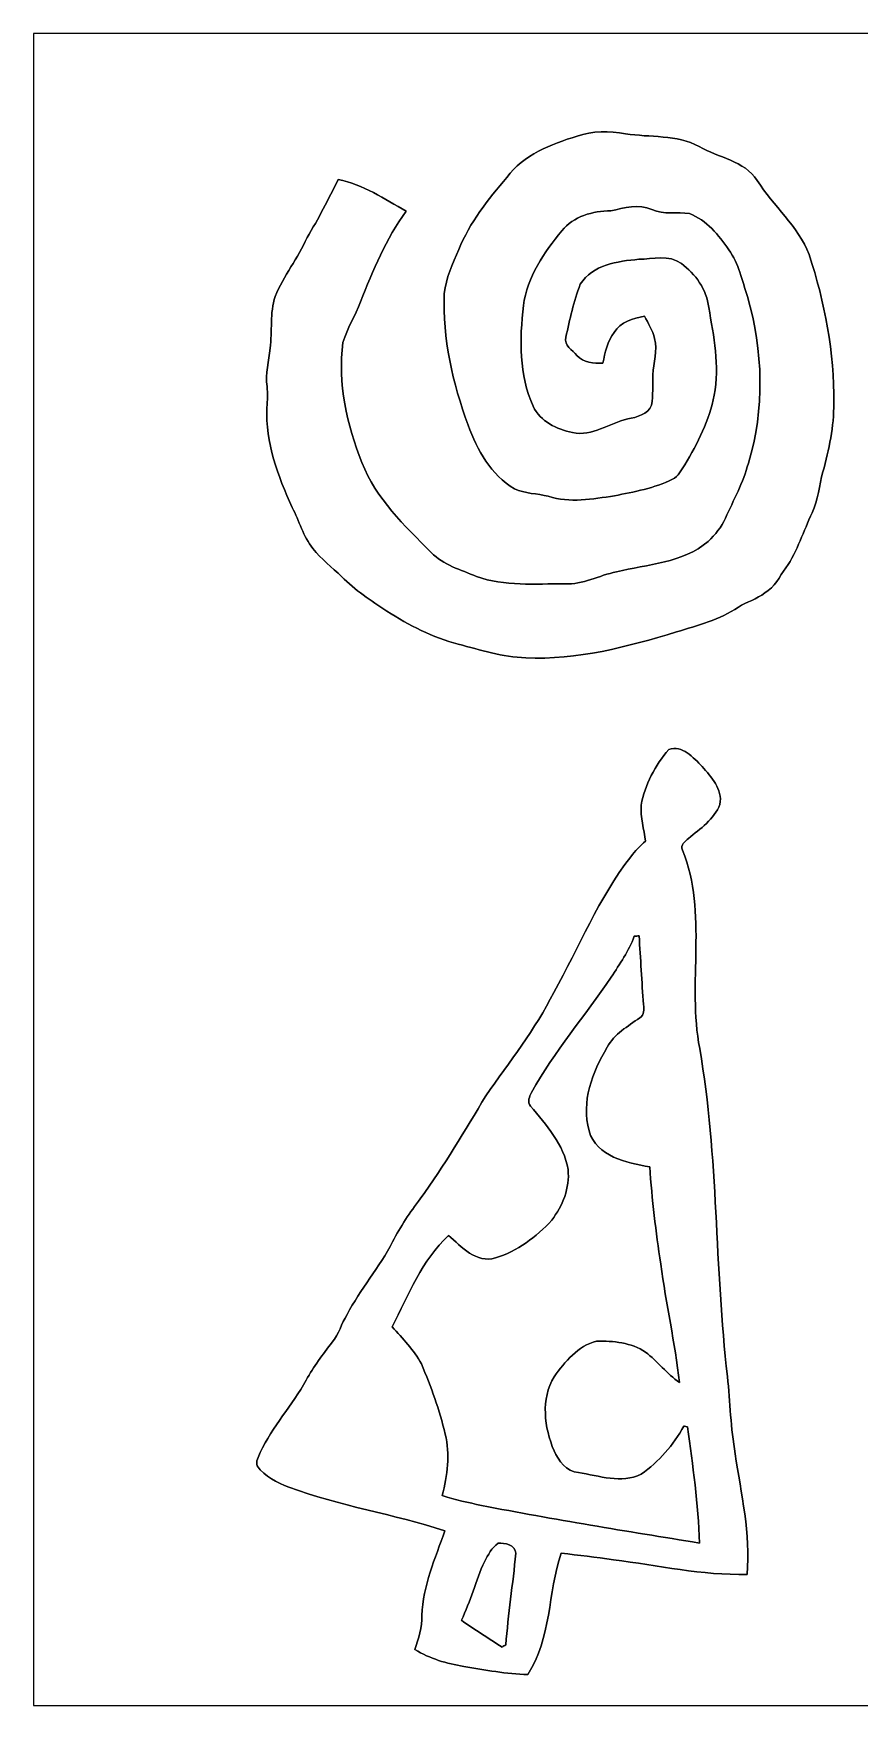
# Model space of a CAD drawing. Header units: centimetres. Extents: x -16.8 to 16.8, y -16.7 to 16.7.
# Drawn here: x -16.77 to -0.31, y -16.67 to 16.67 of the extents above; entities that cross this region are included whole.
import ezdxf

# ---------------------------------------------------------------- set-up
doc = ezdxf.new("R2010")
doc.units = ezdxf.units.CM
doc.header["$MEASUREMENT"] = 0
doc.layers.add('Layer 1', color=7, linetype='Continuous')

msp = doc.modelspace()

# ---------------------------------------------------------------- linework, layer by layer
at = {"layer": 'Layer 1', "color": 7}
for points, knots in [([(-16.77458, 16.66875), (-16.77458, 16.66875), (16.77458, 16.66875), (16.77458, 16.66875), (16.77458, 16.66875), (16.77458, 16.66875), (16.77458, -16.66875), (16.77458, -16.66875), (16.77458, -16.66875), (16.77458, -16.66875), (-16.77458, -16.66875), (-16.77458, -16.66875), (-16.77458, -16.66875), (-16.77458, -16.66875), (-16.77458, 16.66875), (-16.77458, 16.66875), (-16.77458, 16.66875), (-16.77458, 16.66875), (-16.77458, 16.66875), (-16.77458, 16.66875)], [0, 0, 0, 0, 0.16666667, 0.16666667, 0.16666667, 0.16666667, 0.33333333, 0.33333333, 0.33333333, 0.33333333, 0.5, 0.5, 0.5, 0.5, 0.66666667, 0.66666667, 0.66666667, 0.66666667, 1, 1, 1, 1]), ([(-5.94395, 14.62123), (-6.46077, 14.45966), (-7.00969, 14.25046), (-7.34095, 13.79784), (-7.34095, 13.79784), (-7.71878, 13.36075), (-8.07967, 12.89756), (-8.30086, 12.35886), (-8.30086, 12.35886), (-8.41657, 12.07488), (-8.55874, 11.79336), (-8.58908, 11.48362), (-8.58908, 11.48362), (-8.62648, 10.58651), (-8.42292, 9.69539), (-8.11248, 8.85896), (-8.11248, 8.85896), (-7.92727, 8.36542), (-7.66269, 7.86624), (-7.19032, 7.59178), (-7.19032, 7.59178), (-6.98006, 7.49159), (-6.74017, 7.49617), (-6.51616, 7.44149), (-6.51616, 7.44149), (-6.08718, 7.30144), (-5.63174, 7.3854), (-5.19783, 7.45137), (-5.19783, 7.45137), (-4.80448, 7.52828), (-4.40408, 7.60448), (-4.04072, 7.78051), (-4.04072, 7.78051), (-3.92218, 7.8359), (-3.8668, 7.96396), (-3.79624, 8.06626), (-3.79624, 8.06626), (-3.5433, 8.50089), (-3.29847, 8.95632), (-3.21028, 9.45691), (-3.21028, 9.45691), (-3.09915, 10.04111), (-3.21769, 10.63096), (-3.31929, 11.20669), (-3.31929, 11.20669), (-3.35739, 11.55912), (-3.58493, 11.8745), (-3.86433, 12.08087), (-3.86433, 12.08087), (-4.11198, 12.26573), (-4.43301, 12.17083), (-4.71523, 12.16589), (-4.71523, 12.16589), (-5.13151, 12.12779), (-5.63563, 12.05618), (-5.87834, 11.66848), (-5.87834, 11.66848), (-6.01486, 11.32946), (-6.08471, 10.96574), (-6.16726, 10.61014), (-6.16726, 10.61014), (-6.20924, 10.45034), (-6.03109, 10.35438), (-5.94466, 10.24749), (-5.94466, 10.24749), (-5.81307, 10.10461), (-5.61199, 10.08062), (-5.4289, 10.09685), (-5.4289, 10.09685), (-5.38057, 10.30852), (-5.34423, 10.53289), (-5.20206, 10.7061), (-5.20206, 10.7061), (-5.08, 10.91882), (-4.82141, 10.98868), (-4.5974, 11.02924), (-4.5974, 11.02924), (-4.52473, 10.88637), (-4.4323, 10.74773), (-4.40231, 10.58721), (-4.40231, 10.58721), (-4.32294, 10.34662), (-4.43159, 10.10426), (-4.43089, 9.86155), (-4.43089, 9.86155), (-4.44465, 9.66188), (-4.41925, 9.45586), (-4.46264, 9.25901), (-4.46264, 9.25901), (-4.53037, 9.06745), (-4.75686, 9.01771), (-4.93148, 8.98313), (-4.93148, 8.98313), (-5.30507, 8.90552), (-5.63386, 8.62083), (-6.03462, 8.71396), (-6.03462, 8.71396), (-6.34788, 8.77358), (-6.67314, 8.9341), (-6.81673, 9.23466), (-6.81673, 9.23466), (-7.10459, 9.85908), (-7.08731, 10.57381), (-7.01111, 11.24162), (-7.01111, 11.24162), (-6.9342, 11.81312), (-6.60294, 12.30136), (-6.24523, 12.73528), (-6.24523, 12.73528), (-6.01839, 13.02738), (-5.62716, 13.12651), (-5.27226, 13.13497), (-5.27226, 13.13497), (-5.00345, 13.18542), (-4.71699, 13.27538), (-4.45135, 13.15755), (-4.45135, 13.15755), (-4.21287, 13.04749), (-3.95182, 13.11804), (-3.70276, 13.07818), (-3.70276, 13.07818), (-3.36621, 12.94059), (-3.11714, 12.65449), (-2.92171, 12.35745), (-2.92171, 12.35745), (-2.72098, 12.08158), (-2.65218, 11.7408), (-2.54776, 11.42294), (-2.54776, 11.42294), (-2.2352, 10.34521), (-2.19992, 9.17751), (-2.52977, 8.09872), (-2.52977, 8.09872), (-2.63313, 7.7156), (-2.82434, 7.36494), (-2.98626, 7.0044), (-2.98626, 7.0044), (-3.06529, 6.82731), (-3.18911, 6.67209), (-3.33058, 6.54085), (-3.33058, 6.54085), (-3.83716, 6.10552), (-4.5399, 6.09), (-5.15691, 5.93443), (-5.15691, 5.93443), (-5.5051, 5.86669), (-5.82754, 5.67443), (-6.19054, 5.69524), (-6.19054, 5.69524), (-6.7758, 5.70018), (-7.38787, 5.63845), (-7.94879, 5.84306), (-7.94879, 5.84306), (-8.2617, 5.9757), (-8.6046, 6.06848), (-8.84731, 6.32107), (-8.84731, 6.32107), (-9.38071, 6.85341), (-9.94798, 7.39528), (-10.22844, 8.11212), (-10.22844, 8.11212), (-10.52724, 8.86707), (-10.72056, 9.69116), (-10.60697, 10.50572), (-10.60697, 10.50572), (-10.52548, 10.78936), (-10.36249, 11.0423), (-10.25984, 11.31852), (-10.25984, 11.31852), (-10.00513, 11.944), (-9.74972, 12.57582), (-9.34826, 13.1251), (-9.34826, 13.1251), (-9.78076, 13.37028), (-10.20763, 13.65426), (-10.70116, 13.75974), (-10.70116, 13.75974), (-10.89695, 13.36569), (-11.09592, 12.97376), (-11.32346, 12.59734), (-11.32346, 12.59734), (-11.4995, 12.18741), (-11.78948, 11.83887), (-11.9574, 11.42577), (-11.9574, 11.42577), (-12.07206, 11.09345), (-12.00856, 10.73432), (-12.06041, 10.39142), (-12.06041, 10.39142), (-12.07558, 10.13672), (-12.16025, 9.8866), (-12.12039, 9.62977), (-12.12039, 9.62977), (-12.10592, 9.49043), (-12.11121, 9.35037), (-12.12603, 9.21103), (-12.12603, 9.21103), (-12.15178, 8.51288), (-11.90484, 7.84401), (-11.61874, 7.21889), (-11.61874, 7.21889), (-11.47763, 6.94655), (-11.39896, 6.64104), (-11.20563, 6.39727), (-11.20563, 6.39727), (-11.04159, 6.18561), (-10.82252, 6.02897), (-10.63449, 5.84024), (-10.63449, 5.84024), (-10.36814, 5.57001), (-10.04852, 5.36011), (-9.73243, 5.15373), (-9.73243, 5.15373), (-9.29393, 4.86622), (-8.8198, 4.62492), (-8.31003, 4.49404), (-8.31003, 4.49404), (-7.86906, 4.3748), (-7.42668, 4.23651), (-6.96666, 4.21958), (-6.96666, 4.21958), (-5.94043, 4.17336), (-4.93642, 4.44006), (-3.96416, 4.7371), (-3.96416, 4.7371), (-3.54189, 4.86939), (-3.09986, 4.97805), (-2.72874, 5.22958), (-2.72874, 5.22958), (-2.5587, 5.33612), (-2.36008, 5.39044), (-2.20098, 5.51674), (-2.20098, 5.51674), (-2.00484, 5.62645), (-1.90818, 5.83988), (-1.78188, 6.01486), (-1.78188, 6.01486), (-1.54975, 6.35212), (-1.43228, 6.74652), (-1.25871, 7.11341), (-1.25871, 7.11341), (-1.13877, 7.37023), (-1.12113, 7.6581), (-1.04316, 7.92762), (-1.04316, 7.92762), (-0.92251, 8.37353), (-0.82303, 8.83109), (-0.82797, 9.29534), (-0.82797, 9.29534), (-0.81562, 10.30358), (-1.00471, 11.30547), (-1.32009, 12.26009), (-1.32009, 12.26009), (-1.53846, 12.83088), (-2.03447, 13.22634), (-2.35162, 13.73717), (-2.35162, 13.73717), (-2.61691, 14.13545), (-3.12067, 14.18978), (-3.50767, 14.41556), (-3.50767, 14.41556), (-3.96134, 14.65615), (-4.4898, 14.59018), (-4.97981, 14.67026), (-4.97981, 14.67026), (-5.30013, 14.72812), (-5.63421, 14.72988), (-5.94395, 14.62123), (-5.94395, 14.62123), (-5.94395, 14.62123), (-5.94395, 14.62123), (-5.94395, 14.62123)], [0, 0, 0, 0, 0.01449275, 0.01449275, 0.01449275, 0.01449275, 0.02898551, 0.02898551, 0.02898551, 0.02898551, 0.04347826, 0.04347826, 0.04347826, 0.04347826, 0.05797101, 0.05797101, 0.05797101, 0.05797101, 0.07246377, 0.07246377, 0.07246377, 0.07246377, 0.08695652, 0.08695652, 0.08695652, 0.08695652, 0.10144928, 0.10144928, 0.10144928, 0.10144928, 0.11594203, 0.11594203, 0.11594203, 0.11594203, 0.13043478, 0.13043478, 0.13043478, 0.13043478, 0.14492754, 0.14492754, 0.14492754, 0.14492754, 0.15942029, 0.15942029, 0.15942029, 0.15942029, 0.17391304, 0.17391304, 0.17391304, 0.17391304, 0.1884058, 0.1884058, 0.1884058, 0.1884058, 0.20289855, 0.20289855, 0.20289855, 0.20289855, 0.2173913, 0.2173913, 0.2173913, 0.2173913, 0.23188406, 0.23188406, 0.23188406, 0.23188406, 0.24637681, 0.24637681, 0.24637681, 0.24637681, 0.26086957, 0.26086957, 0.26086957, 0.26086957, 0.27536232, 0.27536232, 0.27536232, 0.27536232, 0.28985507, 0.28985507, 0.28985507, 0.28985507, 0.30434783, 0.30434783, 0.30434783, 0.30434783, 0.31884058, 0.31884058, 0.31884058, 0.31884058, 0.33333333, 0.33333333, 0.33333333, 0.33333333, 0.34782609, 0.34782609, 0.34782609, 0.34782609, 0.36231884, 0.36231884, 0.36231884, 0.36231884, 0.37681159, 0.37681159, 0.37681159, 0.37681159, 0.39130435, 0.39130435, 0.39130435, 0.39130435, 0.4057971, 0.4057971, 0.4057971, 0.4057971, 0.42028986, 0.42028986, 0.42028986, 0.42028986, 0.43478261, 0.43478261, 0.43478261, 0.43478261, 0.44927536, 0.44927536, 0.44927536, 0.44927536, 0.46376812, 0.46376812, 0.46376812, 0.46376812, 0.47826087, 0.47826087, 0.47826087, 0.47826087, 0.49275362, 0.49275362, 0.49275362, 0.49275362, 0.50724638, 0.50724638, 0.50724638, 0.50724638, 0.52173913, 0.52173913, 0.52173913, 0.52173913, 0.53623188, 0.53623188, 0.53623188, 0.53623188, 0.55072464, 0.55072464, 0.55072464, 0.55072464, 0.56521739, 0.56521739, 0.56521739, 0.56521739, 0.57971014, 0.57971014, 0.57971014, 0.57971014, 0.5942029, 0.5942029, 0.5942029, 0.5942029, 0.60869565, 0.60869565, 0.60869565, 0.60869565, 0.62318841, 0.62318841, 0.62318841, 0.62318841, 0.63768116, 0.63768116, 0.63768116, 0.63768116, 0.65217391, 0.65217391, 0.65217391, 0.65217391, 0.66666667, 0.66666667, 0.66666667, 0.66666667, 0.68115942, 0.68115942, 0.68115942, 0.68115942, 0.69565217, 0.69565217, 0.69565217, 0.69565217, 0.71014493, 0.71014493, 0.71014493, 0.71014493, 0.72463768, 0.72463768, 0.72463768, 0.72463768, 0.73913043, 0.73913043, 0.73913043, 0.73913043, 0.75362319, 0.75362319, 0.75362319, 0.75362319, 0.76811594, 0.76811594, 0.76811594, 0.76811594, 0.7826087, 0.7826087, 0.7826087, 0.7826087, 0.79710145, 0.79710145, 0.79710145, 0.79710145, 0.8115942, 0.8115942, 0.8115942, 0.8115942, 0.82608696, 0.82608696, 0.82608696, 0.82608696, 0.84057971, 0.84057971, 0.84057971, 0.84057971, 0.85507246, 0.85507246, 0.85507246, 0.85507246, 0.86956522, 0.86956522, 0.86956522, 0.86956522, 0.88405797, 0.88405797, 0.88405797, 0.88405797, 0.89855072, 0.89855072, 0.89855072, 0.89855072, 0.91304348, 0.91304348, 0.91304348, 0.91304348, 0.92753623, 0.92753623, 0.92753623, 0.92753623, 0.94202899, 0.94202899, 0.94202899, 0.94202899, 0.95652174, 0.95652174, 0.95652174, 0.95652174, 0.97101449, 0.97101449, 0.97101449, 0.97101449, 1, 1, 1, 1]), ([(-4.11727, 2.39042), (-4.38961, 2.07998), (-4.58576, 1.68981), (-4.66831, 1.28411), (-4.66831, 1.28411), (-4.67678, 1.04246), (-4.61116, 0.80398), (-4.57835, 0.5648), (-4.57835, 0.5648), (-4.6863, 0.47061), (-4.78755, 0.3683), (-4.87363, 0.25329), (-4.87363, 0.25329), (-5.51251, -0.57079), (-5.90162, -1.54517), (-6.40503, -2.45004), (-6.40503, -2.45004), (-6.77263, -3.18841), (-7.29121, -3.83505), (-7.76041, -4.50921), (-7.76041, -4.50921), (-8.1728, -5.20771), (-8.59296, -5.90338), (-9.06604, -6.56308), (-9.06604, -6.56308), (-9.27241, -6.83436), (-9.46397, -7.11835), (-9.61884, -7.4228), (-9.61884, -7.4228), (-9.87848, -7.93256), (-10.25878, -8.3693), (-10.52583, -8.87483), (-10.52583, -8.87483), (-10.63766, -9.05228), (-10.68881, -9.26324), (-10.82322, -9.42658), (-10.82322, -9.42658), (-11.01161, -9.66646), (-11.1947, -9.91059), (-11.33898, -10.18011), (-11.33898, -10.18011), (-11.61239, -10.68246), (-12.01667, -11.10403), (-12.25868, -11.62473), (-12.25868, -11.62473), (-12.28937, -11.70658), (-12.34969, -11.80218), (-12.31512, -11.89249), (-12.31512, -11.89249), (-12.16766, -12.10627), (-11.92001, -12.22481), (-11.684, -12.31547), (-11.684, -12.31547), (-10.67329, -12.69118), (-9.59979, -12.8524), (-8.57568, -13.18472), (-8.57568, -13.18472), (-8.76829, -13.7347), (-9.01629, -14.27939), (-9.03499, -14.87135), (-9.03499, -14.87135), (-9.01876, -15.10947), (-9.10837, -15.33137), (-9.17504, -15.55432), (-9.17504, -15.55432), (-8.8773, -15.73354), (-8.5404, -15.83373), (-8.19926, -15.88911), (-8.19926, -15.88911), (-7.77628, -15.95931), (-7.35295, -16.03975), (-6.92326, -16.05068), (-6.92326, -16.05068), (-6.45583, -15.32678), (-6.52357, -14.42508), (-6.26004, -13.63133), (-6.26004, -13.63133), (-5.91291, -13.67226), (-5.56578, -13.71318), (-5.2197, -13.7608), (-5.2197, -13.7608), (-4.33317, -13.87687), (-3.45299, -14.07442), (-2.55411, -14.05467), (-2.55411, -14.05467), (-2.48144, -13.24539), (-2.67582, -12.44388), (-2.79259, -11.64802), (-2.79259, -11.64802), (-2.88078, -11.13896), (-2.89419, -10.62143), (-2.94534, -10.10849), (-2.94534, -10.10849), (-3.20463, -7.93538), (-3.12103, -5.73017), (-3.4992, -3.56976), (-3.4992, -3.56976), (-3.75426, -2.26519), (-3.33093, -0.87418), (-3.84316, 0.38594), (-3.84316, 0.38594), (-3.89149, 0.48789), (-3.79201, 0.56127), (-3.72428, 0.61983), (-3.72428, 0.61983), (-3.48474, 0.81068), (-3.21416, 1.0033), (-3.09704, 1.29858), (-3.09704, 1.29858), (-3.03565, 1.60584), (-3.27343, 1.84079), (-3.44876, 2.05493), (-3.44876, 2.05493), (-3.62656, 2.22532), (-3.84316, 2.4959), (-4.11727, 2.39042), (-4.11727, 2.39042), (-4.11727, 2.39042), (-4.11727, 2.39042), (-4.11727, 2.39042)], [0, 0, 0, 0, 0.03225806, 0.03225806, 0.03225806, 0.03225806, 0.06451613, 0.06451613, 0.06451613, 0.06451613, 0.09677419, 0.09677419, 0.09677419, 0.09677419, 0.12903226, 0.12903226, 0.12903226, 0.12903226, 0.16129032, 0.16129032, 0.16129032, 0.16129032, 0.19354839, 0.19354839, 0.19354839, 0.19354839, 0.22580645, 0.22580645, 0.22580645, 0.22580645, 0.25806452, 0.25806452, 0.25806452, 0.25806452, 0.29032258, 0.29032258, 0.29032258, 0.29032258, 0.32258065, 0.32258065, 0.32258065, 0.32258065, 0.35483871, 0.35483871, 0.35483871, 0.35483871, 0.38709677, 0.38709677, 0.38709677, 0.38709677, 0.41935484, 0.41935484, 0.41935484, 0.41935484, 0.4516129, 0.4516129, 0.4516129, 0.4516129, 0.48387097, 0.48387097, 0.48387097, 0.48387097, 0.51612903, 0.51612903, 0.51612903, 0.51612903, 0.5483871, 0.5483871, 0.5483871, 0.5483871, 0.58064516, 0.58064516, 0.58064516, 0.58064516, 0.61290323, 0.61290323, 0.61290323, 0.61290323, 0.64516129, 0.64516129, 0.64516129, 0.64516129, 0.67741935, 0.67741935, 0.67741935, 0.67741935, 0.70967742, 0.70967742, 0.70967742, 0.70967742, 0.74193548, 0.74193548, 0.74193548, 0.74193548, 0.77419355, 0.77419355, 0.77419355, 0.77419355, 0.80645161, 0.80645161, 0.80645161, 0.80645161, 0.83870968, 0.83870968, 0.83870968, 0.83870968, 0.87096774, 0.87096774, 0.87096774, 0.87096774, 0.90322581, 0.90322581, 0.90322581, 0.90322581, 0.93548387, 0.93548387, 0.93548387, 0.93548387, 1, 1, 1, 1]), ([(-4.80236, -1.33138), (-4.77873, -1.32891), (-4.7311, -1.32398), (-4.70711, -1.32151), (-4.70711, -1.32151), (-4.67713, -1.77871), (-4.6549, -2.23661), (-4.6168, -2.69381), (-4.6168, -2.69381), (-4.61081, -2.78589), (-4.60304, -2.90124), (-4.693, -2.95804), (-4.693, -2.95804), (-4.93148, -3.12561), (-5.20206, -3.27731), (-5.34353, -3.54542), (-5.34353, -3.54542), (-5.63774, -4.03648), (-5.86528, -4.63303), (-5.70477, -5.20806), (-5.70477, -5.20806), (-5.55872, -5.72982), (-4.95194, -5.84764), (-4.49615, -5.92702), (-4.49615, -5.92702), (-4.45029, -6.57613), (-4.3748, -7.22277), (-4.27426, -7.86589), (-4.27426, -7.86589), (-4.17195, -8.65752), (-3.98921, -9.43645), (-3.90384, -10.2302), (-3.90384, -10.2302), (-4.15184, -10.05381), (-4.33881, -9.80969), (-4.57659, -9.62201), (-4.57659, -9.62201), (-4.86093, -9.43046), (-5.22252, -9.39835), (-5.55554, -9.40329), (-5.55554, -9.40329), (-5.92384, -9.49995), (-6.18808, -9.81287), (-6.39798, -10.11308), (-6.39798, -10.11308), (-6.67032, -10.55617), (-6.59659, -11.12908), (-6.40186, -11.5891), (-6.40186, -11.5891), (-6.31014, -11.78807), (-6.16021, -12.01103), (-5.91503, -12.0202), (-5.91503, -12.0202), (-5.50616, -12.09181), (-5.06166, -12.24633), (-4.66408, -12.05689), (-4.66408, -12.05689), (-4.31518, -11.80465), (-4.02167, -11.47586), (-3.81635, -11.09698), (-3.81635, -11.09698), (-3.7973, -11.10086), (-3.7592, -11.10827), (-3.7398, -11.11179), (-3.7398, -11.11179), (-3.64173, -11.88226), (-3.52249, -12.65167), (-3.50379, -13.42954), (-3.50379, -13.42954), (-4.953, -13.19213), (-6.40398, -12.96317), (-7.84472, -12.67848), (-7.84472, -12.67848), (-8.10824, -12.62133), (-8.37459, -12.57265), (-8.62859, -12.48092), (-8.62859, -12.48092), (-8.52523, -12.08405), (-8.46808, -11.65895), (-8.57109, -11.25643), (-8.57109, -11.25643), (-8.68186, -10.77524), (-8.8519, -10.30922), (-9.04452, -9.8552), (-9.04452, -9.8552), (-9.19127, -9.57651), (-9.42199, -9.35461), (-9.62448, -9.11684), (-9.62448, -9.11684), (-9.30734, -8.48113), (-9.03676, -7.78969), (-8.50371, -7.29686), (-8.50371, -7.29686), (-8.24583, -7.52158), (-7.95196, -7.85601), (-7.56779, -7.74347), (-7.56779, -7.74347), (-7.13387, -7.60942), (-6.75181, -7.32543), (-6.44843, -6.99276), (-6.44843, -6.99276), (-6.23394, -6.70454), (-6.08118, -6.35), (-6.12316, -5.98241), (-6.12316, -5.98241), (-6.2043, -5.47934), (-6.55708, -5.09482), (-6.86894, -4.71593), (-6.86894, -4.71593), (-6.93843, -4.63938), (-6.89363, -4.52332), (-6.85165, -4.44429), (-6.85165, -4.44429), (-6.39586, -3.62903), (-5.7852, -2.91712), (-5.26133, -2.14701), (-5.26133, -2.14701), (-5.09376, -1.88419), (-4.91278, -1.62489), (-4.80236, -1.33138)], [0, 0, 0, 0, 0.03225806, 0.03225806, 0.03225806, 0.03225806, 0.06451613, 0.06451613, 0.06451613, 0.06451613, 0.09677419, 0.09677419, 0.09677419, 0.09677419, 0.12903226, 0.12903226, 0.12903226, 0.12903226, 0.16129032, 0.16129032, 0.16129032, 0.16129032, 0.19354839, 0.19354839, 0.19354839, 0.19354839, 0.22580645, 0.22580645, 0.22580645, 0.22580645, 0.25806452, 0.25806452, 0.25806452, 0.25806452, 0.29032258, 0.29032258, 0.29032258, 0.29032258, 0.32258065, 0.32258065, 0.32258065, 0.32258065, 0.35483871, 0.35483871, 0.35483871, 0.35483871, 0.38709677, 0.38709677, 0.38709677, 0.38709677, 0.41935484, 0.41935484, 0.41935484, 0.41935484, 0.4516129, 0.4516129, 0.4516129, 0.4516129, 0.48387097, 0.48387097, 0.48387097, 0.48387097, 0.51612903, 0.51612903, 0.51612903, 0.51612903, 0.5483871, 0.5483871, 0.5483871, 0.5483871, 0.58064516, 0.58064516, 0.58064516, 0.58064516, 0.61290323, 0.61290323, 0.61290323, 0.61290323, 0.64516129, 0.64516129, 0.64516129, 0.64516129, 0.67741935, 0.67741935, 0.67741935, 0.67741935, 0.70967742, 0.70967742, 0.70967742, 0.70967742, 0.74193548, 0.74193548, 0.74193548, 0.74193548, 0.77419355, 0.77419355, 0.77419355, 0.77419355, 0.80645161, 0.80645161, 0.80645161, 0.80645161, 0.83870968, 0.83870968, 0.83870968, 0.83870968, 0.87096774, 0.87096774, 0.87096774, 0.87096774, 0.90322581, 0.90322581, 0.90322581, 0.90322581, 0.93548387, 0.93548387, 0.93548387, 0.93548387, 1, 1, 1, 1]), ([(-7.51734, -13.43307), (-7.38717, -13.41931), (-7.16739, -13.46482), (-7.1628, -13.63274), (-7.1628, -13.63274), (-7.22207, -14.2427), (-7.31485, -14.84947), (-7.36353, -15.46084), (-7.36353, -15.46084), (-7.38223, -15.47107), (-7.41892, -15.49118), (-7.43761, -15.50141), (-7.43761, -15.50141), (-7.70996, -15.32749), (-7.98195, -15.15392), (-8.24689, -14.96942), (-8.24689, -14.96942), (-8.06803, -14.58983), (-7.96043, -14.18237), (-7.78898, -13.80031), (-7.78898, -13.80031), (-7.71454, -13.66802), (-7.64434, -13.52232), (-7.51734, -13.43307)], [0, 0, 0, 0, 0.14285714, 0.14285714, 0.14285714, 0.14285714, 0.28571429, 0.28571429, 0.28571429, 0.28571429, 0.42857143, 0.42857143, 0.42857143, 0.42857143, 0.57142857, 0.57142857, 0.57142857, 0.57142857, 0.71428571, 0.71428571, 0.71428571, 0.71428571, 1, 1, 1, 1])]:
    msp.add_open_spline(points, degree=3, knots=knots, dxfattribs=at)
at = {"layer": 'Layer 1', "color": 8}
for points, knots in [([(-5.94395, 14.62123), (-5.63421, 14.72988), (-5.30013, 14.72812), (-4.97981, 14.67026), (-4.97981, 14.67026), (-4.4898, 14.59018), (-3.96134, 14.65615), (-3.50767, 14.41556), (-3.50767, 14.41556), (-3.12067, 14.18978), (-2.61691, 14.13545), (-2.35162, 13.73717), (-2.35162, 13.73717), (-2.03447, 13.22634), (-1.53846, 12.83088), (-1.32009, 12.26009), (-1.32009, 12.26009), (-1.00471, 11.30547), (-0.81562, 10.30358), (-0.82797, 9.29534), (-0.82797, 9.29534), (-0.82303, 8.83109), (-0.92251, 8.37353), (-1.04316, 7.92762), (-1.04316, 7.92762), (-1.12113, 7.6581), (-1.13877, 7.37023), (-1.25871, 7.11341), (-1.25871, 7.11341), (-1.43228, 6.74652), (-1.54975, 6.35212), (-1.78188, 6.01486), (-1.78188, 6.01486), (-1.90818, 5.83988), (-2.00484, 5.62645), (-2.20098, 5.51674), (-2.20098, 5.51674), (-2.36008, 5.39044), (-2.5587, 5.33612), (-2.72874, 5.22958), (-2.72874, 5.22958), (-3.09986, 4.97805), (-3.54189, 4.86939), (-3.96416, 4.7371), (-3.96416, 4.7371), (-4.93642, 4.44006), (-5.94043, 4.17336), (-6.96666, 4.21958), (-6.96666, 4.21958), (-7.42668, 4.23651), (-7.86906, 4.3748), (-8.31003, 4.49404), (-8.31003, 4.49404), (-8.8198, 4.62492), (-9.29393, 4.86622), (-9.73243, 5.15373), (-9.73243, 5.15373), (-10.04852, 5.36011), (-10.36814, 5.57001), (-10.63449, 5.84024), (-10.63449, 5.84024), (-10.82252, 6.02897), (-11.04159, 6.18561), (-11.20563, 6.39727), (-11.20563, 6.39727), (-11.39896, 6.64104), (-11.47763, 6.94655), (-11.61874, 7.21889), (-11.61874, 7.21889), (-11.90484, 7.84401), (-12.15178, 8.51288), (-12.12603, 9.21103), (-12.12603, 9.21103), (-12.11121, 9.35037), (-12.10592, 9.49043), (-12.12039, 9.62977), (-12.12039, 9.62977), (-12.16025, 9.8866), (-12.07558, 10.13672), (-12.06041, 10.39142), (-12.06041, 10.39142), (-12.00856, 10.73432), (-12.07206, 11.09345), (-11.9574, 11.42577), (-11.9574, 11.42577), (-11.78948, 11.83887), (-11.4995, 12.18741), (-11.32346, 12.59734), (-11.32346, 12.59734), (-11.09592, 12.97376), (-10.89695, 13.36569), (-10.70116, 13.75974), (-10.70116, 13.75974), (-10.20763, 13.65426), (-9.78076, 13.37028), (-9.34826, 13.1251), (-9.34826, 13.1251), (-9.74972, 12.57582), (-10.00513, 11.944), (-10.25984, 11.31852), (-10.25984, 11.31852), (-10.36249, 11.0423), (-10.52548, 10.78936), (-10.60697, 10.50572), (-10.60697, 10.50572), (-10.72056, 9.69116), (-10.52724, 8.86707), (-10.22844, 8.11212), (-10.22844, 8.11212), (-9.94798, 7.39528), (-9.38071, 6.85341), (-8.84731, 6.32107), (-8.84731, 6.32107), (-8.6046, 6.06848), (-8.2617, 5.9757), (-7.94879, 5.84306), (-7.94879, 5.84306), (-7.38787, 5.63845), (-6.7758, 5.70018), (-6.19054, 5.69524), (-6.19054, 5.69524), (-5.82754, 5.67443), (-5.5051, 5.86669), (-5.15691, 5.93443), (-5.15691, 5.93443), (-4.5399, 6.09), (-3.83716, 6.10552), (-3.33058, 6.54085), (-3.33058, 6.54085), (-3.18911, 6.67209), (-3.06529, 6.82731), (-2.98626, 7.0044), (-2.98626, 7.0044), (-2.82434, 7.36494), (-2.63313, 7.7156), (-2.52977, 8.09872), (-2.52977, 8.09872), (-2.19992, 9.17751), (-2.2352, 10.34521), (-2.54776, 11.42294), (-2.54776, 11.42294), (-2.65218, 11.7408), (-2.72098, 12.08158), (-2.92171, 12.35745), (-2.92171, 12.35745), (-3.11714, 12.65449), (-3.36621, 12.94059), (-3.70276, 13.07818), (-3.70276, 13.07818), (-3.95182, 13.11804), (-4.21287, 13.04749), (-4.45135, 13.15755), (-4.45135, 13.15755), (-4.71699, 13.27538), (-5.00345, 13.18542), (-5.27226, 13.13497), (-5.27226, 13.13497), (-5.62716, 13.12651), (-6.01839, 13.02738), (-6.24523, 12.73528), (-6.24523, 12.73528), (-6.60294, 12.30136), (-6.9342, 11.81312), (-7.01111, 11.24162), (-7.01111, 11.24162), (-7.08731, 10.57381), (-7.10459, 9.85908), (-6.81673, 9.23466), (-6.81673, 9.23466), (-6.67314, 8.9341), (-6.34788, 8.77358), (-6.03462, 8.71396), (-6.03462, 8.71396), (-5.63386, 8.62083), (-5.30507, 8.90552), (-4.93148, 8.98313), (-4.93148, 8.98313), (-4.75686, 9.01771), (-4.53037, 9.06745), (-4.46264, 9.25901), (-4.46264, 9.25901), (-4.41925, 9.45586), (-4.44465, 9.66188), (-4.43089, 9.86155), (-4.43089, 9.86155), (-4.43159, 10.10426), (-4.32294, 10.34662), (-4.40231, 10.58721), (-4.40231, 10.58721), (-4.4323, 10.74773), (-4.52473, 10.88637), (-4.5974, 11.02924), (-4.5974, 11.02924), (-4.82141, 10.98868), (-5.08, 10.91882), (-5.20206, 10.7061), (-5.20206, 10.7061), (-5.34423, 10.53289), (-5.38057, 10.30852), (-5.4289, 10.09685), (-5.4289, 10.09685), (-5.61199, 10.08062), (-5.81307, 10.10461), (-5.94466, 10.24749), (-5.94466, 10.24749), (-6.03109, 10.35438), (-6.20924, 10.45034), (-6.16726, 10.61014), (-6.16726, 10.61014), (-6.08471, 10.96574), (-6.01486, 11.32946), (-5.87834, 11.66848), (-5.87834, 11.66848), (-5.63563, 12.05618), (-5.13151, 12.12779), (-4.71523, 12.16589), (-4.71523, 12.16589), (-4.43301, 12.17083), (-4.11198, 12.26573), (-3.86433, 12.08087), (-3.86433, 12.08087), (-3.58493, 11.8745), (-3.35739, 11.55912), (-3.31929, 11.20669), (-3.31929, 11.20669), (-3.21769, 10.63096), (-3.09915, 10.04111), (-3.21028, 9.45691), (-3.21028, 9.45691), (-3.29847, 8.95632), (-3.5433, 8.50089), (-3.79624, 8.06626), (-3.79624, 8.06626), (-3.8668, 7.96396), (-3.92218, 7.8359), (-4.04072, 7.78051), (-4.04072, 7.78051), (-4.40408, 7.60448), (-4.80448, 7.52828), (-5.19783, 7.45137), (-5.19783, 7.45137), (-5.63174, 7.3854), (-6.08718, 7.30144), (-6.51616, 7.44149), (-6.51616, 7.44149), (-6.74017, 7.49617), (-6.98006, 7.49159), (-7.19032, 7.59178), (-7.19032, 7.59178), (-7.66269, 7.86624), (-7.92727, 8.36542), (-8.11248, 8.85896), (-8.11248, 8.85896), (-8.42292, 9.69539), (-8.62648, 10.58651), (-8.58908, 11.48362), (-8.58908, 11.48362), (-8.55874, 11.79336), (-8.41657, 12.07488), (-8.30086, 12.35886), (-8.30086, 12.35886), (-8.07967, 12.89756), (-7.71878, 13.36075), (-7.34095, 13.79784), (-7.34095, 13.79784), (-7.00969, 14.25046), (-6.46077, 14.45966), (-5.94395, 14.62123)], [0, 0, 0, 0, 0.01470588, 0.01470588, 0.01470588, 0.01470588, 0.02941176, 0.02941176, 0.02941176, 0.02941176, 0.04411765, 0.04411765, 0.04411765, 0.04411765, 0.05882353, 0.05882353, 0.05882353, 0.05882353, 0.07352941, 0.07352941, 0.07352941, 0.07352941, 0.08823529, 0.08823529, 0.08823529, 0.08823529, 0.10294118, 0.10294118, 0.10294118, 0.10294118, 0.11764706, 0.11764706, 0.11764706, 0.11764706, 0.13235294, 0.13235294, 0.13235294, 0.13235294, 0.14705882, 0.14705882, 0.14705882, 0.14705882, 0.16176471, 0.16176471, 0.16176471, 0.16176471, 0.17647059, 0.17647059, 0.17647059, 0.17647059, 0.19117647, 0.19117647, 0.19117647, 0.19117647, 0.20588235, 0.20588235, 0.20588235, 0.20588235, 0.22058824, 0.22058824, 0.22058824, 0.22058824, 0.23529412, 0.23529412, 0.23529412, 0.23529412, 0.25, 0.25, 0.25, 0.25, 0.26470588, 0.26470588, 0.26470588, 0.26470588, 0.27941176, 0.27941176, 0.27941176, 0.27941176, 0.29411765, 0.29411765, 0.29411765, 0.29411765, 0.30882353, 0.30882353, 0.30882353, 0.30882353, 0.32352941, 0.32352941, 0.32352941, 0.32352941, 0.33823529, 0.33823529, 0.33823529, 0.33823529, 0.35294118, 0.35294118, 0.35294118, 0.35294118, 0.36764706, 0.36764706, 0.36764706, 0.36764706, 0.38235294, 0.38235294, 0.38235294, 0.38235294, 0.39705882, 0.39705882, 0.39705882, 0.39705882, 0.41176471, 0.41176471, 0.41176471, 0.41176471, 0.42647059, 0.42647059, 0.42647059, 0.42647059, 0.44117647, 0.44117647, 0.44117647, 0.44117647, 0.45588235, 0.45588235, 0.45588235, 0.45588235, 0.47058824, 0.47058824, 0.47058824, 0.47058824, 0.48529412, 0.48529412, 0.48529412, 0.48529412, 0.5, 0.5, 0.5, 0.5, 0.51470588, 0.51470588, 0.51470588, 0.51470588, 0.52941176, 0.52941176, 0.52941176, 0.52941176, 0.54411765, 0.54411765, 0.54411765, 0.54411765, 0.55882353, 0.55882353, 0.55882353, 0.55882353, 0.57352941, 0.57352941, 0.57352941, 0.57352941, 0.58823529, 0.58823529, 0.58823529, 0.58823529, 0.60294118, 0.60294118, 0.60294118, 0.60294118, 0.61764706, 0.61764706, 0.61764706, 0.61764706, 0.63235294, 0.63235294, 0.63235294, 0.63235294, 0.64705882, 0.64705882, 0.64705882, 0.64705882, 0.66176471, 0.66176471, 0.66176471, 0.66176471, 0.67647059, 0.67647059, 0.67647059, 0.67647059, 0.69117647, 0.69117647, 0.69117647, 0.69117647, 0.70588235, 0.70588235, 0.70588235, 0.70588235, 0.72058824, 0.72058824, 0.72058824, 0.72058824, 0.73529412, 0.73529412, 0.73529412, 0.73529412, 0.75, 0.75, 0.75, 0.75, 0.76470588, 0.76470588, 0.76470588, 0.76470588, 0.77941176, 0.77941176, 0.77941176, 0.77941176, 0.79411765, 0.79411765, 0.79411765, 0.79411765, 0.80882353, 0.80882353, 0.80882353, 0.80882353, 0.82352941, 0.82352941, 0.82352941, 0.82352941, 0.83823529, 0.83823529, 0.83823529, 0.83823529, 0.85294118, 0.85294118, 0.85294118, 0.85294118, 0.86764706, 0.86764706, 0.86764706, 0.86764706, 0.88235294, 0.88235294, 0.88235294, 0.88235294, 0.89705882, 0.89705882, 0.89705882, 0.89705882, 0.91176471, 0.91176471, 0.91176471, 0.91176471, 0.92647059, 0.92647059, 0.92647059, 0.92647059, 0.94117647, 0.94117647, 0.94117647, 0.94117647, 0.95588235, 0.95588235, 0.95588235, 0.95588235, 0.97058824, 0.97058824, 0.97058824, 0.97058824, 1, 1, 1, 1]), ([(-4.11727, 2.39042), (-3.84316, 2.4959), (-3.62656, 2.22532), (-3.44876, 2.05493), (-3.44876, 2.05493), (-3.27343, 1.84079), (-3.03565, 1.60584), (-3.09704, 1.29858), (-3.09704, 1.29858), (-3.21416, 1.0033), (-3.48474, 0.81068), (-3.72428, 0.61983), (-3.72428, 0.61983), (-3.79201, 0.56127), (-3.89149, 0.48789), (-3.84316, 0.38594), (-3.84316, 0.38594), (-3.33093, -0.87418), (-3.75426, -2.26519), (-3.4992, -3.56976), (-3.4992, -3.56976), (-3.12103, -5.73017), (-3.20463, -7.93538), (-2.94534, -10.10849), (-2.94534, -10.10849), (-2.89419, -10.62143), (-2.88078, -11.13896), (-2.79259, -11.64802), (-2.79259, -11.64802), (-2.67582, -12.44388), (-2.48144, -13.24539), (-2.55411, -14.05467), (-2.55411, -14.05467), (-3.45299, -14.07442), (-4.33317, -13.87687), (-5.2197, -13.7608), (-5.2197, -13.7608), (-5.56578, -13.71318), (-5.91291, -13.67226), (-6.26004, -13.63133), (-6.26004, -13.63133), (-6.52357, -14.42508), (-6.45583, -15.32678), (-6.92326, -16.05068), (-6.92326, -16.05068), (-7.35295, -16.03975), (-7.77628, -15.95931), (-8.19926, -15.88911), (-8.19926, -15.88911), (-8.5404, -15.83373), (-8.8773, -15.73354), (-9.17504, -15.55432), (-9.17504, -15.55432), (-9.10837, -15.33137), (-9.01876, -15.10947), (-9.03499, -14.87135), (-9.03499, -14.87135), (-9.01629, -14.27939), (-8.76829, -13.7347), (-8.57568, -13.18472), (-8.57568, -13.18472), (-9.59979, -12.8524), (-10.67329, -12.69118), (-11.684, -12.31547), (-11.684, -12.31547), (-11.92001, -12.22481), (-12.16766, -12.10627), (-12.31512, -11.89249), (-12.31512, -11.89249), (-12.34969, -11.80218), (-12.28937, -11.70658), (-12.25868, -11.62473), (-12.25868, -11.62473), (-12.01667, -11.10403), (-11.61239, -10.68246), (-11.33898, -10.18011), (-11.33898, -10.18011), (-11.1947, -9.91059), (-11.01161, -9.66646), (-10.82322, -9.42658), (-10.82322, -9.42658), (-10.68881, -9.26324), (-10.63766, -9.05228), (-10.52583, -8.87483), (-10.52583, -8.87483), (-10.25878, -8.3693), (-9.87848, -7.93256), (-9.61884, -7.4228), (-9.61884, -7.4228), (-9.46397, -7.11835), (-9.27241, -6.83436), (-9.06604, -6.56308), (-9.06604, -6.56308), (-8.59296, -5.90338), (-8.1728, -5.20771), (-7.76041, -4.50921), (-7.76041, -4.50921), (-7.29121, -3.83505), (-6.77263, -3.18841), (-6.40503, -2.45004), (-6.40503, -2.45004), (-5.90162, -1.54517), (-5.51251, -0.57079), (-4.87363, 0.25329), (-4.87363, 0.25329), (-4.78755, 0.3683), (-4.6863, 0.47061), (-4.57835, 0.5648), (-4.57835, 0.5648), (-4.61116, 0.80398), (-4.67678, 1.04246), (-4.66831, 1.28411), (-4.66831, 1.28411), (-4.58576, 1.68981), (-4.38961, 2.07998), (-4.11727, 2.39042), (-4.11727, 2.39042), (-4.11727, 2.39042), (-4.11727, 2.39042), (-4.11727, 2.39042)], [0, 0, 0, 0, 0.03225806, 0.03225806, 0.03225806, 0.03225806, 0.06451613, 0.06451613, 0.06451613, 0.06451613, 0.09677419, 0.09677419, 0.09677419, 0.09677419, 0.12903226, 0.12903226, 0.12903226, 0.12903226, 0.16129032, 0.16129032, 0.16129032, 0.16129032, 0.19354839, 0.19354839, 0.19354839, 0.19354839, 0.22580645, 0.22580645, 0.22580645, 0.22580645, 0.25806452, 0.25806452, 0.25806452, 0.25806452, 0.29032258, 0.29032258, 0.29032258, 0.29032258, 0.32258065, 0.32258065, 0.32258065, 0.32258065, 0.35483871, 0.35483871, 0.35483871, 0.35483871, 0.38709677, 0.38709677, 0.38709677, 0.38709677, 0.41935484, 0.41935484, 0.41935484, 0.41935484, 0.4516129, 0.4516129, 0.4516129, 0.4516129, 0.48387097, 0.48387097, 0.48387097, 0.48387097, 0.51612903, 0.51612903, 0.51612903, 0.51612903, 0.5483871, 0.5483871, 0.5483871, 0.5483871, 0.58064516, 0.58064516, 0.58064516, 0.58064516, 0.61290323, 0.61290323, 0.61290323, 0.61290323, 0.64516129, 0.64516129, 0.64516129, 0.64516129, 0.67741935, 0.67741935, 0.67741935, 0.67741935, 0.70967742, 0.70967742, 0.70967742, 0.70967742, 0.74193548, 0.74193548, 0.74193548, 0.74193548, 0.77419355, 0.77419355, 0.77419355, 0.77419355, 0.80645161, 0.80645161, 0.80645161, 0.80645161, 0.83870968, 0.83870968, 0.83870968, 0.83870968, 0.87096774, 0.87096774, 0.87096774, 0.87096774, 0.90322581, 0.90322581, 0.90322581, 0.90322581, 0.93548387, 0.93548387, 0.93548387, 0.93548387, 1, 1, 1, 1]), ([(-4.80236, -1.33138), (-4.91278, -1.62489), (-5.09376, -1.88419), (-5.26133, -2.14701), (-5.26133, -2.14701), (-5.7852, -2.91712), (-6.39586, -3.62903), (-6.85165, -4.44429), (-6.85165, -4.44429), (-6.89363, -4.52332), (-6.93843, -4.63938), (-6.86894, -4.71593), (-6.86894, -4.71593), (-6.55708, -5.09482), (-6.2043, -5.47934), (-6.12316, -5.98241), (-6.12316, -5.98241), (-6.08118, -6.35), (-6.23394, -6.70454), (-6.44843, -6.99276), (-6.44843, -6.99276), (-6.75181, -7.32543), (-7.13387, -7.60942), (-7.56779, -7.74347), (-7.56779, -7.74347), (-7.95196, -7.85601), (-8.24583, -7.52158), (-8.50371, -7.29686), (-8.50371, -7.29686), (-9.03676, -7.78969), (-9.30734, -8.48113), (-9.62448, -9.11684), (-9.62448, -9.11684), (-9.42199, -9.35461), (-9.19127, -9.57651), (-9.04452, -9.8552), (-9.04452, -9.8552), (-8.8519, -10.30922), (-8.68186, -10.77524), (-8.57109, -11.25643), (-8.57109, -11.25643), (-8.46808, -11.65895), (-8.52523, -12.08405), (-8.62859, -12.48092), (-8.62859, -12.48092), (-8.37459, -12.57265), (-8.10824, -12.62133), (-7.84472, -12.67848), (-7.84472, -12.67848), (-6.40398, -12.96317), (-4.953, -13.19213), (-3.50379, -13.42954), (-3.50379, -13.42954), (-3.52249, -12.65167), (-3.64173, -11.88226), (-3.7398, -11.11179), (-3.7398, -11.11179), (-3.7592, -11.10827), (-3.7973, -11.10086), (-3.81635, -11.09698), (-3.81635, -11.09698), (-4.02167, -11.47586), (-4.31518, -11.80465), (-4.66408, -12.05689), (-4.66408, -12.05689), (-5.06166, -12.24633), (-5.50616, -12.09181), (-5.91503, -12.0202), (-5.91503, -12.0202), (-6.16021, -12.01103), (-6.31014, -11.78807), (-6.40186, -11.5891), (-6.40186, -11.5891), (-6.59659, -11.12908), (-6.67032, -10.55617), (-6.39798, -10.11308), (-6.39798, -10.11308), (-6.18808, -9.81287), (-5.92384, -9.49995), (-5.55554, -9.40329), (-5.55554, -9.40329), (-5.22252, -9.39835), (-4.86093, -9.43046), (-4.57659, -9.62201), (-4.57659, -9.62201), (-4.33881, -9.80969), (-4.15184, -10.05381), (-3.90384, -10.2302), (-3.90384, -10.2302), (-3.98921, -9.43645), (-4.17195, -8.65752), (-4.27426, -7.86589), (-4.27426, -7.86589), (-4.3748, -7.22277), (-4.45029, -6.57613), (-4.49615, -5.92702), (-4.49615, -5.92702), (-4.95194, -5.84764), (-5.55872, -5.72982), (-5.70477, -5.20806), (-5.70477, -5.20806), (-5.86528, -4.63303), (-5.63774, -4.03648), (-5.34353, -3.54542), (-5.34353, -3.54542), (-5.20206, -3.27731), (-4.93148, -3.12561), (-4.693, -2.95804), (-4.693, -2.95804), (-4.60304, -2.90124), (-4.61081, -2.78589), (-4.6168, -2.69381), (-4.6168, -2.69381), (-4.6549, -2.23661), (-4.67713, -1.77871), (-4.70711, -1.32151), (-4.70711, -1.32151), (-4.7311, -1.32398), (-4.77873, -1.32891), (-4.80236, -1.33138), (-4.80236, -1.33138), (-4.80236, -1.33138), (-4.80236, -1.33138), (-4.80236, -1.33138)], [0, 0, 0, 0, 0.03125, 0.03125, 0.03125, 0.03125, 0.0625, 0.0625, 0.0625, 0.0625, 0.09375, 0.09375, 0.09375, 0.09375, 0.125, 0.125, 0.125, 0.125, 0.15625, 0.15625, 0.15625, 0.15625, 0.1875, 0.1875, 0.1875, 0.1875, 0.21875, 0.21875, 0.21875, 0.21875, 0.25, 0.25, 0.25, 0.25, 0.28125, 0.28125, 0.28125, 0.28125, 0.3125, 0.3125, 0.3125, 0.3125, 0.34375, 0.34375, 0.34375, 0.34375, 0.375, 0.375, 0.375, 0.375, 0.40625, 0.40625, 0.40625, 0.40625, 0.4375, 0.4375, 0.4375, 0.4375, 0.46875, 0.46875, 0.46875, 0.46875, 0.5, 0.5, 0.5, 0.5, 0.53125, 0.53125, 0.53125, 0.53125, 0.5625, 0.5625, 0.5625, 0.5625, 0.59375, 0.59375, 0.59375, 0.59375, 0.625, 0.625, 0.625, 0.625, 0.65625, 0.65625, 0.65625, 0.65625, 0.6875, 0.6875, 0.6875, 0.6875, 0.71875, 0.71875, 0.71875, 0.71875, 0.75, 0.75, 0.75, 0.75, 0.78125, 0.78125, 0.78125, 0.78125, 0.8125, 0.8125, 0.8125, 0.8125, 0.84375, 0.84375, 0.84375, 0.84375, 0.875, 0.875, 0.875, 0.875, 0.90625, 0.90625, 0.90625, 0.90625, 0.9375, 0.9375, 0.9375, 0.9375, 1, 1, 1, 1]), ([(-7.51734, -13.43307), (-7.64434, -13.52232), (-7.71454, -13.66802), (-7.78898, -13.80031), (-7.78898, -13.80031), (-7.96043, -14.18237), (-8.06803, -14.58983), (-8.24689, -14.96942), (-8.24689, -14.96942), (-7.98195, -15.15392), (-7.70996, -15.32749), (-7.43761, -15.50141), (-7.43761, -15.50141), (-7.41892, -15.49118), (-7.38223, -15.47107), (-7.36353, -15.46084), (-7.36353, -15.46084), (-7.31485, -14.84947), (-7.22207, -14.2427), (-7.1628, -13.63274), (-7.1628, -13.63274), (-7.16739, -13.46482), (-7.38717, -13.41931), (-7.51734, -13.43307)], [0, 0, 0, 0, 0.14285714, 0.14285714, 0.14285714, 0.14285714, 0.28571429, 0.28571429, 0.28571429, 0.28571429, 0.42857143, 0.42857143, 0.42857143, 0.42857143, 0.57142857, 0.57142857, 0.57142857, 0.57142857, 0.71428571, 0.71428571, 0.71428571, 0.71428571, 1, 1, 1, 1])]:
    msp.add_open_spline(points, degree=3, knots=knots, dxfattribs=at)

doc.saveas('drawing.dxf')
